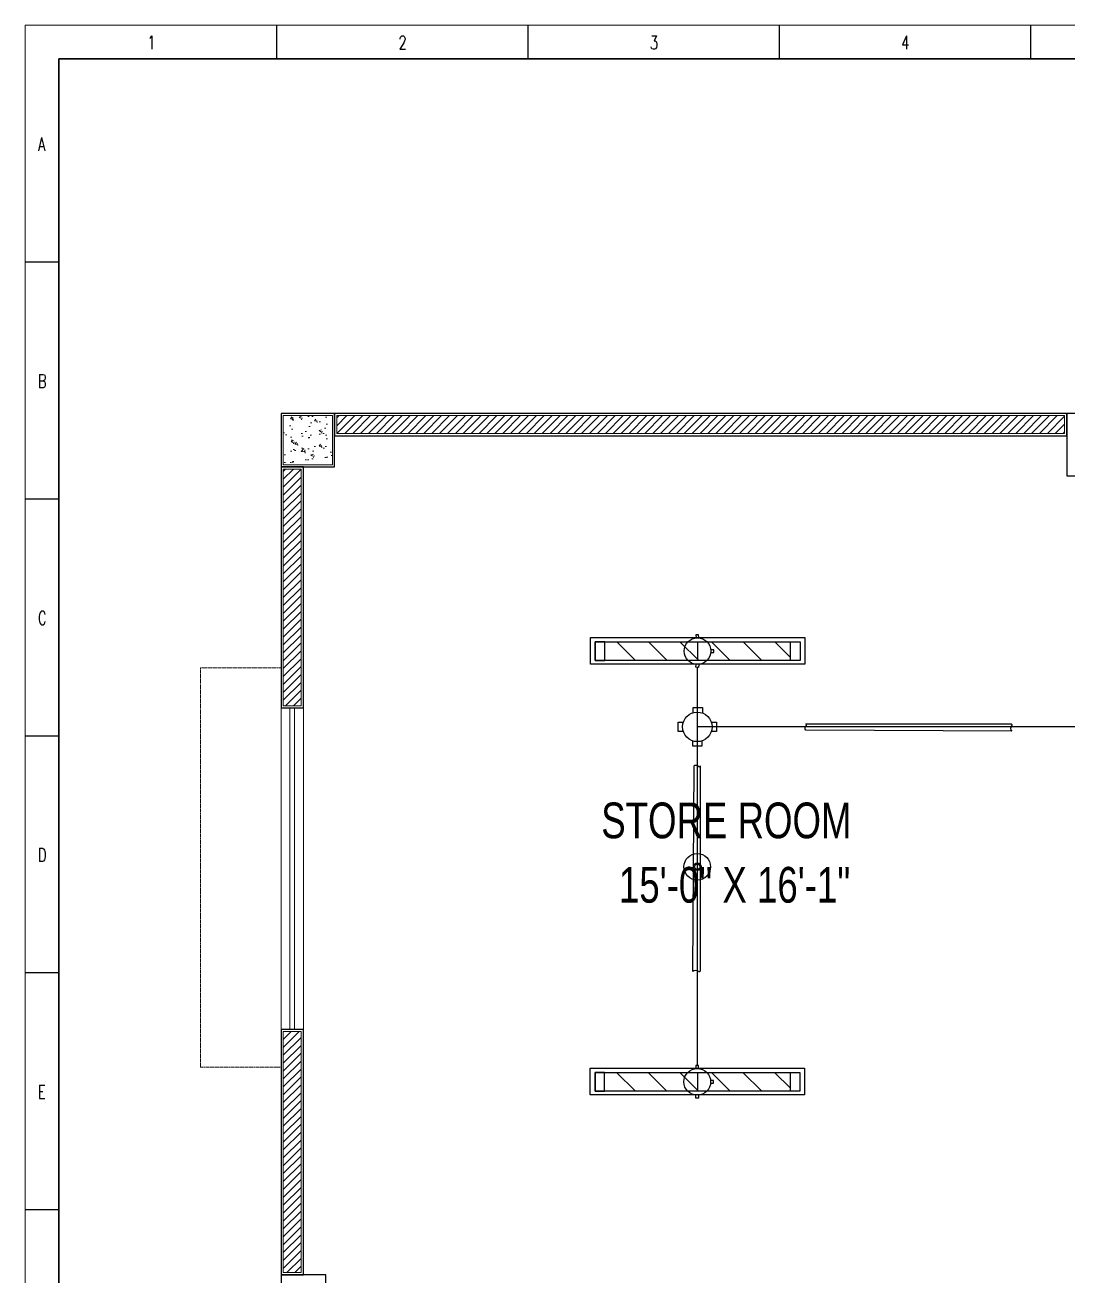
# Model space of a CAD drawing. Header units: inches. Extents: x 1445 to 3588, y -22 to 615.
# Drawn here: x 1445.4 to 1679, y 334.6 to 614.8 of the extents above; entities that cross this region are included whole.
import ezdxf
from ezdxf.enums import TextEntityAlignment as Align

# ---------------------------------------------------------------- set-up
doc = ezdxf.new("R2010")
doc.units = ezdxf.units.IN
doc.header["$MEASUREMENT"] = 0
doc.linetypes.add('DASH', pattern=[0.35, 0.25, -0.1])
for name, color, linetype in [('Cables', 7, 'Continuous'), ('COLLUM', 1, 'Continuous'), ('wall 05', 252, 'Continuous')]:
    doc.layers.add(name, color=color, linetype=linetype)
for name, color, linetype, lineweight in [('Glass', 5, 'Continuous', 9), ('HACTH', 8, 'Continuous', 9), ('Plaster Line', 252, 'Continuous', 15), ('Sunshed', 5, 'Continuous', 15), ('Text', 252, 'Continuous', 15), ('WINDOW', 140, 'Continuous', 9)]:
    doc.layers.add(name, color=color, linetype=linetype, lineweight=lineweight)
doc.styles.add('Swiss721', font='swisscl.ttf')
doc.styles.add('TEG BORDER', font='txt_qlt.shx', dxfattribs={"width": 0.7, "bigfont": 'hztxt.shx'})
pattern_1 = [(45, (-408960.4376, -241892.552), (-0.8838834765, 0.8838834765), [])]

# ---------------------------------------------------------------- blocks, each defined once
blk = doc.blocks.new('252 BORDER A2')
for p, q in [((37.12, 420), (37.12, 415)), ((74.25, 420), (74.25, 415)), ((111.38, 420), (111.38, 415)), ((148.5, 420), (148.5, 415)), ((0, 385), (5, 385)), ((0, 350), (5, 350)), ((0, 315), (5, 315)), ((0, 280), (5, 280)), ((0, 245), (5, 245))]:
    blk.add_line(p, q)
at = {"linetype": 'Continuous'}
for p, q in [((489, 415), (5, 415)), ((5, 415), (5, 5))]:
    blk.add_line(p, q, dxfattribs=at)
at = {"color": 5, "lineweight": 15}
blk.add_lwpolyline([(0, 420), (594, 420), (594, 0), (0, 0)], close=True, dxfattribs=at)
blk.add_lwpolyline([(5, 415), (589, 415), (589, 5), (5, 5)], close=True)
at = {"char_height": 2, "width": 2, "attachment_point": 1, "style": 'TEG BORDER'}
for s, insert in [('1', (18.05, 418.41)), ('2', (55.17, 418.41)), ('3', (92.3, 418.41)), ('4', (129.42, 418.41)), ('A', (1.91, 403.39)), ('B', (1.91, 368.39)), ('C', (1.91, 333.39)), ('D', (1.91, 298.39)), ('E', (1.91, 263.39))]:
    blk.add_mtext(s, dxfattribs=dict(at, insert=insert))

msp = doc.modelspace()

# ---------------------------------------------------------------- hatches: boundary and pattern name
h = msp.add_hatch()
h.set_pattern_fill('ANSI31', color=256, scale=40, angle=-90)
h.set_pattern_definition([(315, (1493.518, 702.5333), (3.53553, 3.53553), [])])
h.paths.add_polyline_path([(1616.86, 472.48), (1616.86, 476.68), (1575.25, 476.68), (1575.25, 472.48)])
h = msp.add_hatch()
h.set_pattern_fill('ANSI31', color=256, scale=40, angle=-90)
h.set_pattern_definition([(315, (1493.4814, 606.048), (3.53553, 3.53553), [])])
h.paths.add_polyline_path([(1616.82, 376), (1616.82, 380.2), (1575.21, 380.2), (1575.21, 376)])
at = {"layer": 'HACTH'}
h = msp.add_hatch(dxfattribs=at)
h.set_pattern_fill('AR-CONC', color=256, scale=0.75, style=0)
h.set_pattern_definition([(50, (-408960.4376, -241892.552), (5.37945137, -0.470641012), [0.5625, -6.1875]), (355, (-408960.4376, -241892.552), (-1.040635, 5.641441), [0.45, -4.95]), (100.4514, (-408959.9893, -241892.5913), (4.338820363, 5.170796565), [0.478051425, -5.25856584]), (46.1842, (-408960.4376, -241891.052), (8.004307865, -1.24139261), [0.84375, -9.28125]), (96.6356, (-408959.7705, -241891.1555), (7.00997029, 7.30588403), [0.71707716, -7.8878475]), (351.1842, (-408960.4376, -241891.052), (7.00996459, 7.3058895), [0.675, -7.425]), (21, (-408959.6876, -241891.427), (4.47680289, -3.01964168), [0.5625, -6.1875]), (326, (-408959.6876, -241891.427), (1.82486499, 5.43862534), [0.45, -4.95]), (71.4514, (-408959.3145, -241891.6787), (6.301669714, 2.418978725), [0.478051425, -5.25856584]), (37.5, (-408960.4376, -241892.552), (0.091198915, 2.496703904), [0, -4.89, 0, -5.025, 0, -4.96875]), (7.5, (-408960.4376, -241892.552), (1.973021531, 2.958087839), [0, -2.865, 0, -4.7775, 0, -1.89375]), (327.5, (-408962.11, -241892.552), (4.003668271, -0.169161538), [0, -1.875, 0, -5.85, 0, -7.7625]), (317.5, (-408962.86, -241892.552), (4.37389627, 0.750787367), [0, -2.4375, 0, -3.885, 0, -5.5125])])
h.paths.add_polyline_path([(1514.25, 527.33), (1503.25, 527.33), (1503.25, 516.33), (1514.25, 516.33)])
h = msp.add_hatch(dxfattribs=at)
h.set_pattern_fill('ANSI31', color=256, scale=10, style=0)
h.set_pattern_definition(pattern_1)
h.paths.add_polyline_path([(1678.25, 523.33), (1678.25, 527.33), (1515.25, 527.33), (1515.25, 523.33)])
h = msp.add_hatch(dxfattribs=at)
h.set_pattern_fill('ANSI31', color=256, scale=10, style=0)
h.set_pattern_definition(pattern_1)
h.paths.add_polyline_path([(1503.25, 462.33), (1507.25, 462.33), (1507.25, 515.33), (1503.25, 515.33)])
h = msp.add_hatch(dxfattribs=at)
h.set_pattern_fill('ANSI31', color=256, scale=10, style=0)
h.set_pattern_definition(pattern_1)
h.paths.add_polyline_path([(1688.25, 335.33), (1692.25, 335.33), (1692.25, 465.83), (1688.25, 465.83)])
h.paths.add_polyline_path([(1513.25, 329.33), (1513.25, 325.33), (1604.25, 325.33), (1604.25, 257.33), (1538.25, 257.33), (1538.25, 253.33), (1608.25, 253.33), (1608.25, 325.33), (1682.25, 325.33), (1682.25, 329.33)])
h.paths.add_polyline_path([(1503.25, 335.33), (1507.25, 335.33), (1507.25, 389.33), (1503.25, 389.33)])

# ---------------------------------------------------------------- linework, layer by layer
for p, q in [((1596.06, 476.68), (1596.06, 472.48)), ((1595.05, 460.77), (1595.05, 461.94)), ((1595.05, 461.94), (1597.11, 461.94)), ((1597.11, 461.94), (1597.12, 460.71)), ((1591.67, 456.57), (1591.67, 458.63)), ((1591.67, 458.63), (1592.84, 458.63)), ((1599.13, 458.63), (1600.3, 458.63)), ((1600.3, 458.63), (1600.3, 456.57)), ((1592.84, 456.57), (1591.67, 456.57)), ((1594.95, 453.29), (1594.95, 454.46)), ((1597.01, 454.46), (1597.01, 453.29)), ((1600.3, 456.57), (1599.13, 456.57)), ((1597.01, 453.29), (1594.95, 453.29)), ((1596.02, 380.18), (1596.02, 375.98))]:
    msp.add_line(p, q)
for points in [[(1572.06, 471.62), (1572.06, 477.62), (1620.06, 477.62), (1620.06, 471.62)], [(1573.11, 472.48), (1573.11, 476.68), (1619, 476.68), (1619, 472.48)], [(1573.11, 476.68), (1573.11, 472.48), (1575.25, 472.48), (1575.25, 476.68)], [(1619, 476.68), (1619, 472.48), (1616.86, 472.48), (1616.86, 476.68)], [(1572.02, 375.14), (1572.02, 381.14), (1620.02, 381.14), (1620.02, 375.14)], [(1573.07, 376), (1573.07, 380.2), (1618.97, 380.2), (1618.97, 376)], [(1573.07, 380.2), (1573.07, 376), (1575.21, 376), (1575.21, 380.2)], [(1618.97, 380.2), (1618.97, 376), (1616.82, 376), (1616.82, 380.2)]]:
    msp.add_lwpolyline(points, close=True)
for points in [[(1596.29, 477.55), (1596.28, 478.23), (1595.68, 478.22), (1595.69, 477.55)], [(1598.99, 474.28), (1599.67, 474.28), (1599.66, 474.88), (1598.98, 474.87)], [(1596.29, 471.61), (1596.28, 470.93), (1595.68, 470.94), (1595.69, 471.61)], [(1596.25, 381.05), (1596.24, 381.73), (1595.65, 381.72), (1595.65, 381.05)], [(1598.95, 377.78), (1599.63, 377.78), (1599.62, 378.38), (1598.95, 378.37)], [(1596.25, 375.11), (1596.24, 374.43), (1595.65, 374.44), (1595.65, 375.11)]]:
    msp.add_lwpolyline(points)
for points in [[(1666.31, 458.27, -0.56347), (1666.31, 457.77, 0.367924), (1666.39, 456.66), (1620.31, 456.87, -0.456322), (1620.31, 457.77, 0.605884), (1620.31, 458.29)], [(1596.65, 402.84, -0.56347), (1596.14, 402.84, 0.354322), (1594.97, 402.76), (1595.25, 448.84, -0.456322), (1596.14, 448.84, 0.605884), (1596.66, 448.84)]]:
    msp.add_lwpolyline(points, format="xyb", close=True)
for centre, radius in [((1596.02, 474.58), 2.99), ((1595.98, 457.6), 3.31), ((1595.98, 378.08), 2.99)]:
    msp.add_circle(centre, radius)
at = {"color": 190}
for radius in [2.98, 0.834, 0.596]:
    msp.add_circle((1595.98, 426.26), radius, dxfattribs=at)
at = {"layer": 'Cables', "color": 3}
for p, q in [((1595.98, 470.93), (1595.98, 469.3)), ((1595.98, 470.93), (1595.98, 381.73)), ((1685.49, 457.6), (1595.98, 457.6))]:
    msp.add_line(p, q, dxfattribs=at)
at = {"layer": 'COLLUM'}
for points in [[(1502.75, 515.83), (1514.75, 515.83), (1514.75, 527.83), (1502.75, 527.83)], [(1678.75, 513.83), (1692.75, 513.83), (1692.75, 527.83), (1678.75, 527.83)], [(1502.75, 314.83), (1512.75, 314.83), (1512.75, 334.83), (1502.75, 334.83)]]:
    msp.add_lwpolyline(points, close=True, dxfattribs=at)
at = {"layer": 'Glass', "ltscale": 10}
for points in [[(1504.75, 389.83), (1504.75, 461.83)], [(1505.75, 389.83), (1505.75, 461.83)]]:
    msp.add_lwpolyline(points, dxfattribs=at)
at = {"layer": 'Plaster Line'}
for p, q in [((1507.25, 515.33), (1503.25, 515.33)), ((1503.25, 515.33), (1503.25, 462.33)), ((1507.25, 462.33), (1507.25, 515.33)), ((1503.25, 462.33), (1507.25, 462.33)), ((1507.25, 389.33), (1503.25, 389.33)), ((1503.25, 389.33), (1503.25, 335.33)), ((1507.25, 335.33), (1507.25, 389.33)), ((1503.25, 335.33), (1507.25, 335.33))]:
    msp.add_line(p, q, dxfattribs=at)
for points in [[(1503.25, 516.33), (1514.25, 516.33), (1514.25, 527.33), (1503.25, 527.33)], [(1678.25, 527.33), (1515.25, 527.33), (1515.25, 523.33), (1678.25, 523.33)]]:
    msp.add_lwpolyline(points, close=True, dxfattribs=at)
at = {"layer": 'Sunshed', "linetype": 'DASH'}
msp.add_lwpolyline([(1502.75, 461.83), (1502.75, 470.83), (1484.75, 470.83), (1484.75, 381.33), (1484.75, 381.33), (1502.75, 381.33), (1502.75, 389.83)], dxfattribs=at)
at = {"layer": 'wall 05'}
for p, q in [((1507.75, 515.83), (1502.75, 515.83)), ((1502.75, 515.83), (1502.75, 461.83)), ((1507.75, 461.83), (1507.75, 515.83)), ((1502.75, 461.83), (1507.75, 461.83)), ((1507.75, 389.83), (1502.75, 389.83)), ((1502.75, 389.83), (1502.75, 334.83)), ((1507.75, 334.83), (1507.75, 389.83)), ((1502.75, 334.83), (1507.75, 334.83))]:
    msp.add_line(p, q, dxfattribs=at)
msp.add_lwpolyline([(1678.75, 527.83), (1514.75, 527.83), (1514.75, 522.83), (1678.75, 522.83)], close=True, dxfattribs=at)
at = {"layer": 'WINDOW', "linetype": 'Continuous', "ltscale": 10}
for points in [[(1502.75, 389.83), (1502.75, 461.83)], [(1507.75, 389.83), (1507.75, 461.83)]]:
    msp.add_lwpolyline(points, dxfattribs=at)

# ---------------------------------------------------------------- block references
at = {"xscale": 1.5163271442, "yscale": 1.5163271442, "zscale": 1.5163271442}
msp.add_blockref('252 BORDER A2', (1445.42, -22.02), dxfattribs=at)

# ---------------------------------------------------------------- texts
at = {"layer": 'Text', "style": 'Swiss721'}
msp.add_text('STORE ROOM', height=8, dxfattribs=at).set_placement((1602.49, 436.65), align=Align.MIDDLE)
msp.add_text('STORE ROOM', height=8, dxfattribs=at).set_placement((1602.49, 436.65), align=Align.MIDDLE)
at = {"layer": 'Text', "insert": (1604.34, 422.16), "char_height": 8, "width": 93.582, "attachment_point": 5, "style": 'Swiss721'}
msp.add_mtext('\\A1;15\'-0" X 16\'-1"', dxfattribs=at)
msp.add_mtext('\\A1;15\'-0" X 16\'-1"', dxfattribs=at)

doc.saveas('drawing.dxf')
